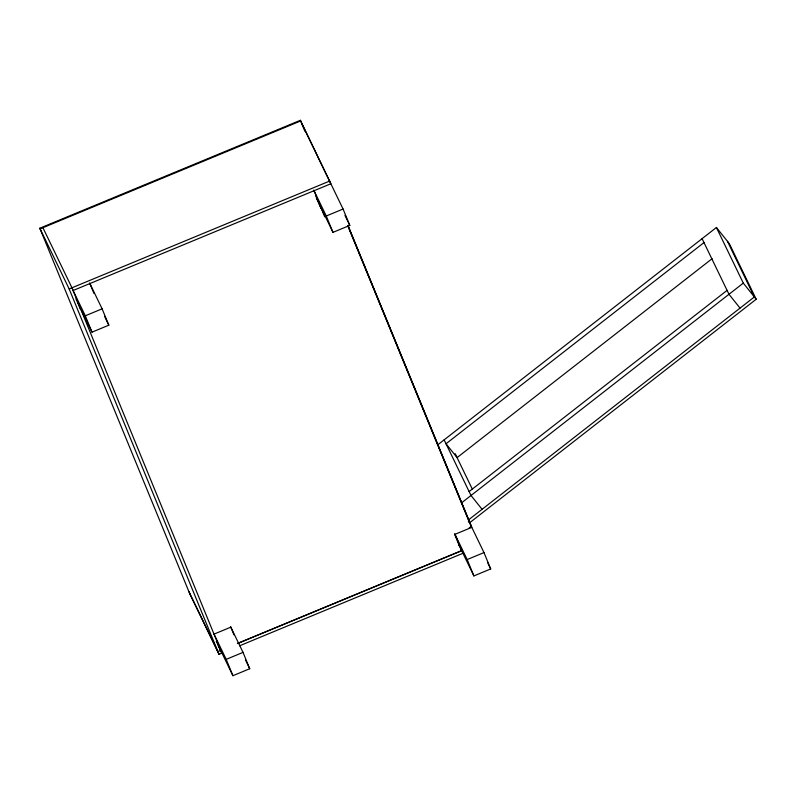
<?xml version="1.0" encoding="UTF-8"?>
<svg xmlns="http://www.w3.org/2000/svg" width="796" height="796" viewBox="0 0 796 796"><rect width="100%" height="100%" fill="white"/><g stroke="black" fill="none" stroke-linecap="round" stroke-linejoin="round"><path stroke-width="1.19" d="M437.442 445.083L716.41 227.497L729.315 243.626L756.2 299.246L469.59 522.793L468.356 521.261M703.982 242.581L446.019 443.78L457.083 457.61L712.112 258.7M469.123 491.57L727.086 290.371M461.471 502.933L743.295 283.117L716.41 227.497M468.705 519.738L754.359 296.948L727.474 241.327M189.965 594.224L39.8 228.213L300.381 120.296L330.857 183.757L73.083 290.51M40.108 228.86L300.689 120.942M39.8 228.213L69.162 288.948L329.743 181.03M72.794 289.923L85.301 315.793L102.117 308.828L108.823 325.186L92.008 332.151L75.928 298.888M313.763 190.125L326.27 215.995L343.076 209.04L349.792 225.397L332.977 232.362L316.36 197.985M469.242 527.648L471.481 526.723L348.111 225.935M214.015 634.123L230.83 627.158L233.954 634.8M221.338 650.163L217.895 651.586L188.851 591.498M237.407 643.506L462.406 550.325M237.536 643.516L461.69 550.693L454.984 534.325L471.789 527.37L347.952 225.427M189.657 593.577L219.009 654.312L222.452 652.889M239.676 645.755L463.521 553.051M213.706 633.477L226.203 659.347L243.019 652.382L249.725 668.74L232.92 675.705L218.442 645.775M454.665 533.678L467.172 559.548L483.988 552.593L490.694 568.951L473.889 575.916L458.874 544.872M743.295 283.117L756.2 299.246M740.041 308.112L728.977 294.281L702.092 238.671M482.077 509.311L471.013 495.49L444.128 439.87M301.813 123.669L343.076 209.04M344.966 215.417L349.792 225.397M455.183 453.69L472.396 489.291M469.351 522.315L483.988 552.593M487.48 562.294L490.694 568.951M89.61 282.958L102.117 308.828M104.535 316.32L108.823 325.186M42.914 227.696L71.958 287.784L221.815 653.148L217.507 644.253M230.512 626.512L243.019 652.382M245.437 659.874L249.725 668.74M216.303 641.337L217.378 643.556M348.121 226.641L469.6 522.843M300.381 120.296L304.938 131.3M326.27 215.995L332.977 232.362M467.172 559.548L473.889 575.916M314.072 190.771L324.708 216.82M315.465 194.97L320.947 208.353M455.033 535.25L459.501 546.165M89.918 283.605L93.948 293.425M85.301 315.793L92.008 332.151M226.203 659.347L232.92 675.705M77.63 302.4L80.456 309.296M69.162 288.948L219.009 654.312"/></g></svg>
